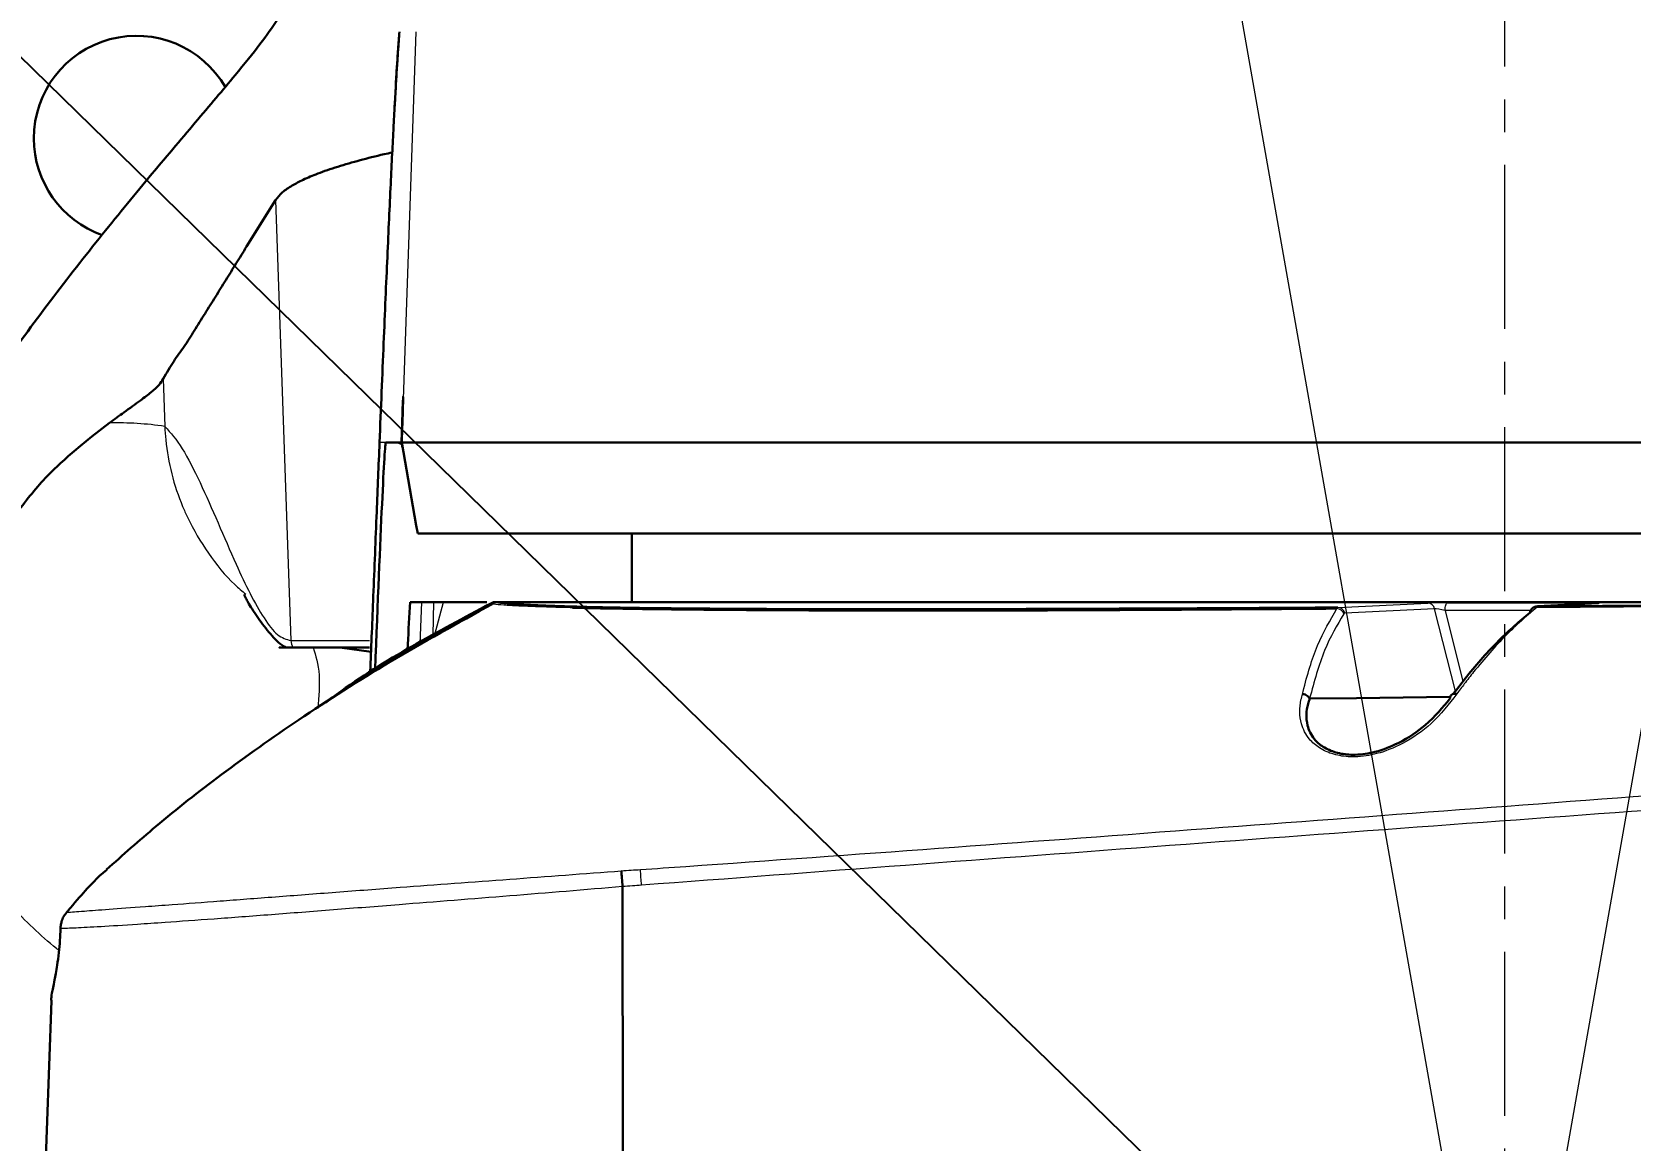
# Model space of a CAD drawing. Header units: millimetres. Extents: x 0 to 8400, y 0 to 5940.
# Drawn here: x 2270 to 2376.2, y 2034.2 to 2107.8 of the extents above; entities that cross this region are included whole.
import ezdxf

# ---------------------------------------------------------------- set-up
doc = ezdxf.new("R2010")
doc.units = ezdxf.units.MM
doc.linetypes.add('CENTERX2', pattern=[20.32, 12.7, -2.54, 2.54, -2.54])
doc.styles.get("Standard").update_dxf_attribs({"font": 'times.ttf', "width": 2, "height": 50})
doc.dimstyles.new('ISO-25', dxfattribs={"dimtxt": 40, "dimasz": 40, "dimexe": 1.25, "dimexo": 0.625, "dimtad": 1, "dimtxsty": 'Standard', "dimcen": 2.5, "dimclrd": 1, "dimclrt": 1, "dimadec": 0, "dimazin": 0, "dimtfac": 1, "dimtmove": 0, "dimatfit": 3, "dimfxl": 1, "dimarcsym": 0})

# ---------------------------------------------------------------- blocks, each defined once
blk = doc.blocks.new('*D14')
at = {"color": 1, "lineweight": -2, "transparency": 16777216}
blk.add_arc((2367.81, 2009.87), 906.21, 82.52924, 97.47076, dxfattribs=at)
at = {"color": 1, "lineweight": 25, "transparency": 16777216}
for points in [[(2251, 2901.8), (2248.97, 2914.98), (2210.45, 2902.31)], [(2486.65, 2914.98), (2484.62, 2901.8), (2525.17, 2902.31)]]:
    blk.add_solid(points, dxfattribs=at)
at = {"layer": 'Defpoints', "color": 0, "lineweight": 25, "transparency": 16777216}
for p in [(2420.5, 2914.55), (2209.89, 2905.5), (2525.73, 2905.5), (2367.81, 2009.87), (2367.81, 2009.87)]:
    blk.add_point(p, dxfattribs=at)
at = {"color": 1, "lineweight": 25, "transparency": 16777216, "insert": (2367.81, 2937.05), "char_height": 40, "attachment_point": 5}
blk.add_mtext('20°', dxfattribs=at)
blk = doc.blocks.new('*D17')
at = {"color": 1, "lineweight": -2, "transparency": 16777216}
for p, q in [((2088.8, 2282.43), (2239.59, 2135.13)), ((2467.42, 1912.57), (2268.2, 2107.18)), ((2496.04, 1884.62), (2524.65, 1856.66))]:
    blk.add_line(p, q, dxfattribs=at)
at = {"color": 1, "lineweight": 25, "transparency": 16777216}
for points in [[(2244.24, 2139.9), (2234.93, 2130.36), (2268.2, 2107.18)], [(2500.69, 1889.38), (2491.38, 1879.85), (2467.42, 1912.57)]]:
    blk.add_solid(points, dxfattribs=at)
at = {"layer": 'Defpoints', "color": 0, "lineweight": 25, "transparency": 16777216}
for p in [(2268.2, 2107.18), (2467.42, 1912.57)]:
    blk.add_point(p, dxfattribs=at)
at = {"color": 1, "lineweight": 25, "transparency": 16777216, "insert": (2167.86, 2241.16), "char_height": 40, "attachment_point": 5, "rotation": 315.6709}
blk.add_mtext('∅278,5', dxfattribs=at)

msp = doc.modelspace()

# ---------------------------------------------------------------- linework, layer by layer
at = {"color": 7, "linetype": 'Continuous', "lineweight": 15}
for q in [(2209.888, 2905.496), (2525.733, 2905.496)]:
    msp.add_line((2367.811, 2009.872), q, dxfattribs=at)
at = {"color": 7, "linetype": 'CENTERX2', "lineweight": 0, "ltscale": 0.857143}
msp.add_line((2367.811, 2151.2), (2367.811, 1862.977), dxfattribs=at)
at = {"color": 8, "linetype": 'Continuous', "lineweight": 15}
for p, q in [((2295.529, 2107.78), (2294.678, 2083.41)), ((2286.205, 2096.619), (2287.224, 2067.37)), ((2278.75, 2084.741), (2278.855, 2081.591)), ((2294.637, 2082.546), (2294.653, 2082.546)), ((2293.528, 2080.527), (2293.111, 2080.527)), ((2295.818, 2067.145), (2295.929, 2069.929)), ((2296.704, 2069.929), (2296.643, 2067.737)), ((2296.777, 2067.772), (2297.37, 2069.929)), ((2356.694, 2069.492), (2356.752, 2069.565)), ((2356.752, 2069.565), (2362.724, 2069.859)), ((2364.04, 2069.876), (2373.423, 2069.876)), ((2370.037, 2069.645), (2369.975, 2069.588)), ((2374.061, 2069.859), (2370.037, 2069.645)), ((2374.038, 2069.858), (2374.061, 2069.859)), ((2357.21, 2069.191), (2357.151, 2069.154)), ((2363.182, 2069.485), (2357.21, 2069.191)), ((2364.561, 2064.008), (2363.182, 2069.485)), ((2369.554, 2069.371), (2363.871, 2069.371)), ((2363.871, 2069.371), (2365.06, 2064.649)), ((2287.224, 2067.37), (2292.452, 2067.37))]:
    msp.add_line(p, q, dxfattribs=at)
at = {"color": 7, "linetype": 'Continuous', "lineweight": 30}
for p, q in [((2286.205, 2096.619), (2284.285, 2093.53)), ((2278.753, 2084.746), (2278.75, 2084.741)), ((2294.637, 2082.546), (2294.566, 2080.527)), ((2275.18, 2081.82), (2274.004, 2080.916)), ((2273.243, 2080.295), (2272.828, 2079.943)), ((2274.003, 2080.913), (2273.243, 2080.295)), ((2293.528, 2080.527), (2294.324, 2080.527)), ((2294.324, 2080.527), (2294.566, 2080.527)), ((2294.354, 2080.527), (2294.601, 2080.421)), ((2294.582, 2080.527), (2440.465, 2080.527)), ((2439.978, 2074.471), (2295.65, 2074.471)), ((2309.873, 2074.471), (2309.873, 2069.929)), ((2296.704, 2069.929), (2297.37, 2069.929)), ((2300.6, 2069.796), (2300.464, 2069.818)), ((2300.485, 2069.815), (2300.685, 2069.929)), ((2300.917, 2069.929), (2300.684, 2069.929)), ((2415.367, 2069.929), (2300.934, 2069.929)), ((2415.646, 2069.929), (2300.934, 2069.929)), ((2415.929, 2069.905), (2369.975, 2069.588)), ((2374.038, 2069.858), (2370.013, 2069.645)), ((2370.013, 2069.645), (2370.037, 2069.645)), ((2370.132, 2069.638), (2370.016, 2069.634)), ((2370.037, 2069.645), (2415.367, 2069.929)), ((2287.358, 2066.901), (2292.446, 2066.901)), ((2292.547, 2066.62), (2290.464, 2066.901)), ((2274.997, 2052.152), (2274.524, 2051.755)), ((2309.258, 2051.033), (2309.258, 2051.032))]:
    msp.add_line(p, q, dxfattribs=at)
at = {"color": 7, "linetype": 'Continuous', "lineweight": 30, "flags": 128}
for points in [[(2294.582, 2080.527), (2294.589, 2080.72), (2294.653, 2082.546)], [(2295.65, 2074.471), (2295.554, 2075.02), (2294.582, 2080.527)], [(2354.894, 2063.523), (2357.999, 2063.557), (2364.199, 2063.624)], [(2309.258, 2051.032), (2309.262, 2033.894), (2309.267, 2009.872)], [(2271.318, 2043.445), (2270.869, 2030.575), (2270.146, 2009.872)]]:
    msp.add_lwpolyline(points, dxfattribs=at)
at = {"color": 8, "linetype": 'Continuous', "lineweight": 15, "flags": 128}
msp.add_lwpolyline([(2363.871, 2069.371), (2363.874, 2069.469), (2363.884, 2069.562), (2363.899, 2069.649), (2363.92, 2069.725), (2363.946, 2069.788), (2363.975, 2069.835), (2364.007, 2069.865), (2364.04, 2069.876)], dxfattribs=at)
at = {"color": 7, "linetype": 'CENTERX2', "lineweight": 0}
for radius in [164.527, 139.25]:
    msp.add_circle((2367.811, 2009.872), radius, dxfattribs=at)
msp.add_arc((2367.811, 2009.872), 709.586, 100, 80, dxfattribs=at)
at = {"color": 7, "linetype": 'Continuous', "lineweight": 30}
for centre, radius, start, end in [((2276.967, 2100.715), 6.813, 29.92767, 180), ((2276.967, 2100.715), 6.813, 180, 250.49952), ((2369.918, 2069.192), 0.406, 128.73502, 172.8267)]:
    msp.add_arc(centre, radius, start, end, dxfattribs=at)
at = {"color": 8, "linetype": 'Continuous', "lineweight": 15}
for centre, radius, start, end in [((2275.664, 2059.95), 21.875, 81.61298, 91.26665), ((2356.74, 2069.083), 0.482, 12.95038, 88.58105), ((2362.712, 2069.377), 0.482, 12.95057, 88.58148), ((2369.912, 2069.186), 0.406, 81.11031, 127.63979), ((2373.446, 2069.765), 0.113, 101.73451, 150.22118), ((2356.643, 2068.945), 0.55, 22.3736, 84.65097), ((2288.234, 2067.405), 1.011, 181.99074, 209.93617), ((1882.804, 2020.02), 428.838, 4.15948, 4.29912)]:
    msp.add_arc(centre, radius, start, end, dxfattribs=at)
at = {"color": 7, "linetype": 'Continuous', "lineweight": 30}
for centre, major_axis, ratio, start_param, end_param in [((2294.644, 2082.546), (0.035, 1.009), 0.0071343, 5.7394591, 7.8542308), ((2292.644, 2055.293), (0.884, 25.234), 0.0077968, 0.0002731, 1.1578999)]:
    msp.add_ellipse(centre, major_axis=major_axis, ratio=ratio, start_param=start_param, end_param=end_param, dxfattribs=at)
at = {"color": 8, "linetype": 'Continuous', "lineweight": 15}
for centre, major_axis, ratio, start_param, end_param in [((2363.699, 2069.858), (1.039, 0.006), 0.0160131, 1.2366625, 2.7900055), ((2373.073, 2069.858), (1.042, 0.006), 0.0159228, 5.958462, 7.511805), ((2363.703, 2069.354), (0.55, -0.12), 0.0984072, 1.2816571, 2.8350002)]:
    msp.add_ellipse(centre, major_axis=major_axis, ratio=ratio, start_param=start_param, end_param=end_param, dxfattribs=at)
at = {"color": 7, "linetype": 'Continuous', "lineweight": 30}
for points, knots in [([(2276.37, 2112.535), (2275.014, 2112.354), (2272.304, 2111.992), (2268.755, 2109.782), (2266.129, 2106.62), (2264.918, 2103.444), (2264.759, 2101.487), (2264.71, 2100.877)], [0, 0, 0, 0, 0.2249112, 0.4498429, 0.6743307, 0.8986443, 1, 1, 1, 1]), ([(2286.342, 2108.61), (2285.982, 2108.088), (2285.259, 2107.04), (2283.414, 2104.765), (2280.941, 2101.841), (2277.841, 2098.185), (2274.493, 2094.109), (2271.039, 2089.685), (2267.588, 2084.966), (2263.856, 2079.456), (2259.953, 2073.086), (2256.046, 2065.833), (2252.256, 2057.545), (2248.8, 2048.167), (2245.95, 2037.651), (2243.945, 2026.884), (2243.407, 2019.595), (2243.137, 2015.95)], [0, 0, 0, 0, 0.0411893, 0.0827658, 0.1361414, 0.18969, 0.242956, 0.2966743, 0.3503897, 0.4038953, 0.4755342, 0.5477264, 0.6196854, 0.7141506, 0.8090304, 0.9045099, 1, 1, 1, 1]), ([(2293.111, 2080.527), (2293.203, 2082.77), (2293.386, 2087.224), (2293.636, 2093.012), (2293.857, 2097.82), (2294.047, 2101.624), (2294.209, 2104.557), (2294.317, 2106.256), (2294.387, 2107.258), (2294.414, 2107.605), (2294.427, 2107.78)], [0, 0, 0, 0, 0.15020682, 0.29839455, 0.44810418, 0.59564321, 0.74485155, 0.89772236, 0.94828636, 1, 1, 1, 1]), ([(2294.433, 2107.787), (2294.401, 2107.364), (2294.322, 2106.335), (2294.214, 2104.637), (2294.135, 2103.181), (2294.104, 2102.614)], [0, 0, 0, 0, 0.2981819, 0.7264402, 1, 1, 1, 1]), ([(2293.958, 2099.778), (2293.777, 2099.74), (2292.989, 2099.572), (2291.775, 2099.258), (2290.279, 2098.83), (2289.031, 2098.397), (2288.04, 2097.979), (2287.254, 2097.565), (2286.594, 2097.115), (2286.34, 2096.792), (2286.205, 2096.62)], [0, 0, 0, 0, 0.0393421, 0.1708669, 0.3098691, 0.4563453, 0.5844079, 0.7032382, 0.8417729, 1, 1, 1, 1]), ([(2284.285, 2093.532), (2284.054, 2093.161), (2283.594, 2092.42), (2282.903, 2091.307), (2282.212, 2090.195), (2281.513, 2089.067), (2280.822, 2087.96), (2280.131, 2086.852), (2279.439, 2085.959), (2278.982, 2085.15), (2278.753, 2084.746)], [0, 0, 0, 0, 0.1249988, 0.2499983, 0.3749972, 0.4999963, 0.6293096, 0.7499941, 0.8749977, 1, 1, 1, 1]), ([(2278.75, 2084.741), (2278.666, 2084.608), (2278.5, 2084.349), (2277.985, 2083.886), (2277.486, 2083.506), (2277.236, 2083.316)], [0, 0, 0, 0, 0.3438456, 0.6719121, 1, 1, 1, 1]), ([(2277.236, 2083.316), (2276.888, 2083.065), (2276.29, 2082.633), (2275.507, 2082.059), (2275.18, 2081.82)], [0, 0, 0, 0, 0.5824647, 1, 1, 1, 1]), ([(2294.653, 2082.546), (2294.657, 2082.66), (2294.664, 2082.887), (2294.673, 2083.188), (2294.676, 2083.346), (2294.678, 2083.407), (2294.678, 2083.41)], [0, 0, 0, 0, 0.3284628, 0.6571378, 0.985642, 1, 1, 1, 1]), ([(2292.492, 2065.257), (2292.496, 2065.373), (2292.563, 2066.97), (2292.709, 2070.592), (2292.912, 2075.629), (2293.049, 2078.998), (2293.111, 2080.527)], [0, 0, 0, 0, 0.024214, 0.33423, 0.6976514, 1, 1, 1, 1]), ([(2294.566, 2080.527), (2294.575, 2080.494), (2294.596, 2080.412), (2294.625, 2080.28), (2294.643, 2080.181), (2294.652, 2080.132)], [0, 0, 0, 0, 0.2522428, 0.6309744, 1, 1, 1, 1]), ([(2272.829, 2079.945), (2272.144, 2079.346), (2270.78, 2078.153), (2269.455, 2076.424), (2268.795, 2075.562)], [0, 0, 0, 0, 0.5013238, 1, 1, 1, 1]), ([(2300.6, 2069.797), (2298.303, 2068.529), (2293.824, 2066.056), (2287.85, 2062.247), (2282.693, 2058.591), (2278.455, 2055.26), (2276.06, 2053.129), (2274.982, 2052.169)], [0, 0, 0, 0, 0.2349902, 0.4583503, 0.66183, 0.8477329, 1, 1, 1, 1]), ([(2284.139, 2070.429), (2284.138, 2070.412), (2284.135, 2070.373), (2284.232, 2070.18), (2284.441, 2069.793), (2284.913, 2069.021), (2285.708, 2067.969), (2286.408, 2067.196), (2286.817, 2066.957), (2286.908, 2066.904)], [0, 0, 0, 0, 0.0795589, 0.1745336, 0.279101, 0.5227763, 0.7442926, 0.9430744, 1, 1, 1, 1]), ([(2289.514, 2063.232), (2289.761, 2063.42), (2291.589, 2064.809), (2295.238, 2067.04), (2298.719, 2068.891), (2300.464, 2069.818)], [0, 0, 0, 0, 0.0723984, 0.5351148, 1, 1, 1, 1]), ([(2294.972, 2066.801), (2294.978, 2066.908), (2295.032, 2067.951), (2295.087, 2068.994), (2295.136, 2069.929)], [0, 0, 0, 0, 0.10296373, 1, 1, 1, 1]), ([(2295.136, 2069.929), (2295.169, 2069.929), (2295.236, 2069.929), (2295.618, 2069.929), (2295.885, 2069.929), (2295.929, 2069.929)], [0, 0, 0, 0, 0.4550973, 0.9102123, 1, 1, 1, 1]), ([(2295.929, 2069.929), (2296.139, 2069.929), (2296.528, 2069.929), (2296.648, 2069.929), (2296.704, 2069.929)], [0, 0, 0, 0, 0.538912, 1, 1, 1, 1]), ([(2297.37, 2069.929), (2297.582, 2069.929), (2298.038, 2069.929), (2298.552, 2069.929), (2299.057, 2069.929), (2299.529, 2069.929), (2299.967, 2069.929), (2300.173, 2069.929), (2300.239, 2069.929)], [0, 0, 0, 0, 0.1679638, 0.3613472, 0.5093637, 0.7227464, 0.9114938, 1, 1, 1, 1]), ([(2300.464, 2069.818), (2300.579, 2069.863), (2300.732, 2069.923), (2300.894, 2069.928), (2300.934, 2069.929)], [0, 0, 0, 0, 0.751325, 1, 1, 1, 1]), ([(2300.934, 2069.929), (2301.003, 2069.914), (2301.284, 2069.854), (2302.236, 2069.775), (2303.911, 2069.695), (2305.702, 2069.633), (2308.19, 2069.572), (2311.606, 2069.518), (2315.803, 2069.48), (2320.847, 2069.457), (2326.701, 2069.45), (2332.87, 2069.457), (2338.941, 2069.475), (2344.825, 2069.499), (2350.77, 2069.529), (2354.757, 2069.553), (2356.752, 2069.565)], [0, 0, 0, 0, 0.0347652, 0.1417237, 0.1966149, 0.2514923, 0.3215854, 0.3932581, 0.4631597, 0.5351378, 0.617962, 0.7023959, 0.7761907, 0.8500148, 0.9249967, 1, 1, 1, 1]), ([(2356.694, 2069.492), (2354.725, 2069.478), (2350.787, 2069.449), (2344.861, 2069.411), (2338.939, 2069.382), (2332.829, 2069.362), (2326.597, 2069.359), (2320.749, 2069.378), (2315.625, 2069.41), (2311.43, 2069.451), (2308.149, 2069.499), (2306.608, 2069.535), (2305.93, 2069.55)], [0, 0, 0, 0, 0.1005932, 0.2011581, 0.3029953, 0.404789, 0.5183209, 0.6337597, 0.7298188, 0.8285108, 0.9245311, 1, 1, 1, 1]), ([(2370.016, 2069.634), (2369.979, 2069.634), (2369.884, 2069.635), (2369.762, 2069.581), (2369.694, 2069.526), (2369.667, 2069.504)], [0, 0, 0, 0, 0.2785151, 0.7135696, 1, 1, 1, 1]), ([(2374.054, 2069.859), (2374.054, 2069.859), (2374.055, 2069.859), (2374.045, 2069.858), (2374.038, 2069.858)], [0, 0, 0, 0, 0.3235694, 1, 1, 1, 1]), ([(2364.418, 2063.824), (2364.72, 2064.218), (2365.732, 2065.537), (2367.452, 2067.469), (2368.825, 2068.649), (2369.516, 2069.242)], [0, 0, 0, 0, 0.1744632, 0.5847116, 1, 1, 1, 1]), ([(2297.659, 2068.29), (2296.289, 2067.542), (2294.848, 2066.755), (2293.518, 2065.848), (2293.453, 2065.803)], [0, 0, 0, 0, 0.950771, 1, 1, 1, 1]), ([(2286.907, 2066.901), (2286.763, 2066.901), (2286.39, 2066.901), (2286.449, 2066.901), (2287.055, 2066.901), (2287.358, 2066.901)], [0, 0, 0, 0, 0.2377883, 0.6184698, 1, 1, 1, 1]), ([(2354.407, 2063.817), (2354.414, 2063.817), (2354.442, 2063.815), (2354.526, 2063.802), (2354.655, 2063.757), (2354.795, 2063.661), (2354.851, 2063.577), (2354.879, 2063.534)], [0, 0, 0, 0, 0.0366867, 0.1434663, 0.4290003, 0.7144957, 1, 1, 1, 1]), ([(2354.894, 2063.523), (2354.854, 2063.404), (2354.663, 2062.839), (2354.601, 2061.919), (2355.054, 2060.916), (2355.741, 2060.288), (2356.592, 2059.904), (2357.373, 2059.791), (2358.257, 2059.789), (2359.392, 2059.968), (2361.044, 2060.631), (2362.86, 2061.882), (2363.719, 2062.933), (2364.211, 2063.535)], [0, 0, 0, 0, 0.0381554, 0.1799677, 0.2697219, 0.3285823, 0.3884779, 0.4482767, 0.4656132, 0.5430032, 0.6469168, 0.7977454, 1, 1, 1, 1]), ([(2354.879, 2063.534), (2354.88, 2063.532), (2354.883, 2063.528), (2354.888, 2063.524), (2354.892, 2063.523), (2354.894, 2063.523)], [0, 0, 0, 0, 0.2226719, 0.5144806, 1, 1, 1, 1]), ([(2364.651, 2063.831), (2364.644, 2063.832), (2364.618, 2063.838), (2364.541, 2063.847), (2364.424, 2063.837), (2364.304, 2063.777), (2364.221, 2063.678), (2364.208, 2063.59), (2364.202, 2063.547)], [0, 0, 0, 0, 0.0305348, 0.1096814, 0.3323289, 0.5548701, 0.7774573, 1, 1, 1, 1]), ([(2364.211, 2063.535), (2364.209, 2063.535), (2364.206, 2063.535), (2364.203, 2063.538), (2364.202, 2063.543), (2364.202, 2063.546), (2364.202, 2063.547)], [0, 0, 0, 0, 0.3651361, 0.7337898, 0.9246146, 1, 1, 1, 1]), ([(2274.524, 2051.755), (2274.219, 2051.446), (2273.606, 2050.826), (2272.829, 2049.914), (2272.365, 2049.359), (2272.338, 2049.327)], [0, 0, 0, 0, 0.48350887, 0.97001925, 1, 1, 1, 1]), ([(2309.169, 2052.083), (2309.17, 2052.07), (2309.182, 2051.932), (2309.211, 2051.6), (2309.242, 2051.227), (2309.258, 2051.033)], [0, 0, 0, 0, 0.0503281, 0.5071344, 1, 1, 1, 1]), ([(2272.338, 2049.327), (2272.264, 2049.236), (2272.133, 2049.075), (2272.004, 2048.761), (2271.941, 2048.482), (2271.93, 2048.319), (2271.926, 2048.246)], [0, 0, 0, 0, 0.38670346, 0.67742335, 0.85507597, 1, 1, 1, 1]), ([(2271.926, 2048.246), (2271.916, 2047.985), (2271.894, 2047.425), (2271.811, 2046.565), (2271.677, 2045.607), (2271.488, 2044.62), (2271.346, 2043.921), (2271.296, 2043.551), (2271.32, 2043.468), (2271.327, 2043.444)], [0, 0, 0, 0, 0.0684181, 0.1474645, 0.2490981, 0.4182867, 0.6719155, 0.9080206, 1, 1, 1, 1])]:
    msp.add_open_spline(points, degree=3, knots=knots, dxfattribs=at)
at = {"color": 8, "linetype": 'Continuous', "lineweight": 15}
for points, knots in [([(2278.855, 2081.591), (2279.238, 2081.157), (2280.006, 2080.284), (2281.19, 2077.909), (2282.385, 2075.201), (2283.497, 2072.606), (2284.517, 2070.428), (2285.44, 2068.796), (2286.348, 2067.621), (2286.932, 2067.454), (2287.224, 2067.37)], [0, 0, 0, 0, 0.1393742, 0.2795446, 0.4202818, 0.5611156, 0.6715054, 0.781457, 0.8909119, 1, 1, 1, 1]), ([(2278.855, 2081.591), (2278.855, 2081.591), (2278.855, 2081.29), (2278.953, 2080.226), (2279.258, 2078.4), (2279.832, 2076.716), (2280.627, 2074.928), (2281.725, 2073.105), (2283.071, 2071.415), (2283.991, 2070.657), (2284.243, 2070.448)], [0, 0, 0, 0, 0.0000044, 0.0655487, 0.2326761, 0.4059572, 0.4656714, 0.6859602, 0.9137753, 1, 1, 1, 1]), ([(2305.93, 2069.55), (2305.708, 2069.555), (2304.779, 2069.574), (2303.615, 2069.612), (2302.283, 2069.663), (2301.328, 2069.718), (2300.792, 2069.763), (2300.637, 2069.79), (2300.6, 2069.796)], [0, 0, 0, 0, 0.0666963, 0.2796341, 0.4926254, 0.7114639, 0.9303237, 1, 1, 1, 1]), ([(2369.975, 2069.588), (2369.29, 2068.998), (2367.913, 2067.81), (2366.283, 2065.94), (2365.191, 2064.554), (2364.817, 2064.054), (2364.651, 2063.831)], [0, 0, 0, 0, 0.3942128, 0.7931226, 0.9078373, 1, 1, 1, 1]), ([(2354.407, 2063.817), (2354.421, 2063.875), (2354.701, 2065.056), (2355.358, 2067.195), (2356.246, 2068.722), (2356.694, 2069.492)], [0, 0, 0, 0, 0.0246969, 0.5080555, 1, 1, 1, 1]), ([(2357.151, 2069.154), (2356.699, 2068.393), (2355.786, 2066.857), (2355.183, 2064.648), (2354.879, 2063.534)], [0, 0, 0, 0, 0.49546469, 1, 1, 1, 1]), ([(2288.698, 2066.901), (2288.874, 2066.363), (2289.197, 2065.373), (2289.078, 2063.65), (2289.024, 2062.863)], [0, 0, 0, 0, 0.5435033, 1, 1, 1, 1]), ([(2364.651, 2063.831), (2364.14, 2063.159), (2363.241, 2061.977), (2361.3, 2060.582), (2359.51, 2059.844), (2358.279, 2059.648), (2357.31, 2059.651), (2356.45, 2059.778), (2355.505, 2060.205), (2354.725, 2060.904), (2354.179, 2062.021), (2354.195, 2063.056), (2354.371, 2063.689), (2354.407, 2063.817)], [0, 0, 0, 0, 0.1964885, 0.3457196, 0.4499893, 0.5290069, 0.5469009, 0.6091022, 0.6715767, 0.7323603, 0.8233816, 0.9642191, 1, 1, 1, 1]), ([(2310.435, 2052.167), (2311.442, 2052.238), (2334.826, 2053.876), (2381.518, 2057.428), (2427.211, 2060.775), (2450.533, 2062.483)], [0, 0, 0, 0, 0.0215557, 0.500606, 1, 1, 1, 1]), ([(2450.373, 2061.22), (2427.127, 2059.615), (2380.497, 2056.395), (2333.887, 2052.885), (2310.512, 2051.125)], [0, 0, 0, 0, 0.4985023, 1, 1, 1, 1]), ([(2271.827, 2046.78), (2271.769, 2046.826), (2270.628, 2047.729), (2268.375, 2049.981), (2265.128, 2053.59), (2263.201, 2056.486), (2262.233, 2057.942)], [0, 0, 0, 0, 0.0151845, 0.2973533, 0.6466006, 1, 1, 1, 1]), ([(2272.338, 2049.327), (2272.66, 2049.351), (2273.242, 2049.394), (2275.043, 2049.523), (2277.099, 2049.677), (2279.598, 2049.861), (2282.438, 2050.075), (2286.124, 2050.355), (2290.182, 2050.664), (2295.372, 2051.064), (2301.745, 2051.518), (2306.693, 2051.895), (2309.169, 2052.083)], [0, 0, 0, 0, 0.12204351, 0.22056088, 0.31892467, 0.37647859, 0.46262865, 0.54881019, 0.6340062, 0.71929073, 0.85951683, 1, 1, 1, 1]), ([(2309.169, 2052.083), (2309.389, 2052.098), (2309.811, 2052.126), (2310.233, 2052.154), (2310.435, 2052.167)], [0, 0, 0, 0, 0.5215022, 1, 1, 1, 1]), ([(2309.258, 2051.032), (2306.758, 2050.823), (2301.764, 2050.405), (2295.299, 2049.906), (2290.011, 2049.481), (2285.843, 2049.158), (2282.049, 2048.873), (2279.126, 2048.665), (2276.573, 2048.493), (2274.49, 2048.361), (2272.782, 2048.27), (2272.218, 2048.254), (2271.926, 2048.246)], [0, 0, 0, 0, 0.1414938, 0.2827065, 0.3695297, 0.4562611, 0.5446297, 0.6329652, 0.6919255, 0.7921122, 0.8924594, 1, 1, 1, 1]), ([(2310.512, 2051.125), (2310.31, 2051.109), (2309.893, 2051.076), (2309.473, 2051.06), (2309.258, 2051.033), (2309.258, 2051.033)], [0, 0, 0, 0, 0.4831317, 0.9999518, 1, 1, 1, 1])]:
    msp.add_open_spline(points, degree=3, knots=knots, dxfattribs=at)

# ---------------------------------------------------------------- dimensions: what is measured, and where the dimension line sits
at = {"color": 0, "lineweight": 25}
dim = msp.add_angular_dim_2l(base=(2420.502, 2914.548), line1=((2367.811, 2009.872), (2525.733, 2905.496)), line2=((2367.811, 2009.872), (2209.888, 2905.496)), dimstyle='ISO-25', dxfattribs=at)
dim.commit()
dim.dimension.update_dxf_attribs({"geometry": '*D14', "text_midpoint": (2367.811, 2937.052)})
dim = msp.add_diameter_dim_2p(p1=(2467.422, 1912.566), p2=(2268.199, 2107.177), dimstyle='ISO-25', dxfattribs=at)
dim.commit()
dim.dimension.update_dxf_attribs({"geometry": '*D17', "text_midpoint": (2167.863, 2241.158)})

doc.saveas('drawing.dxf')
